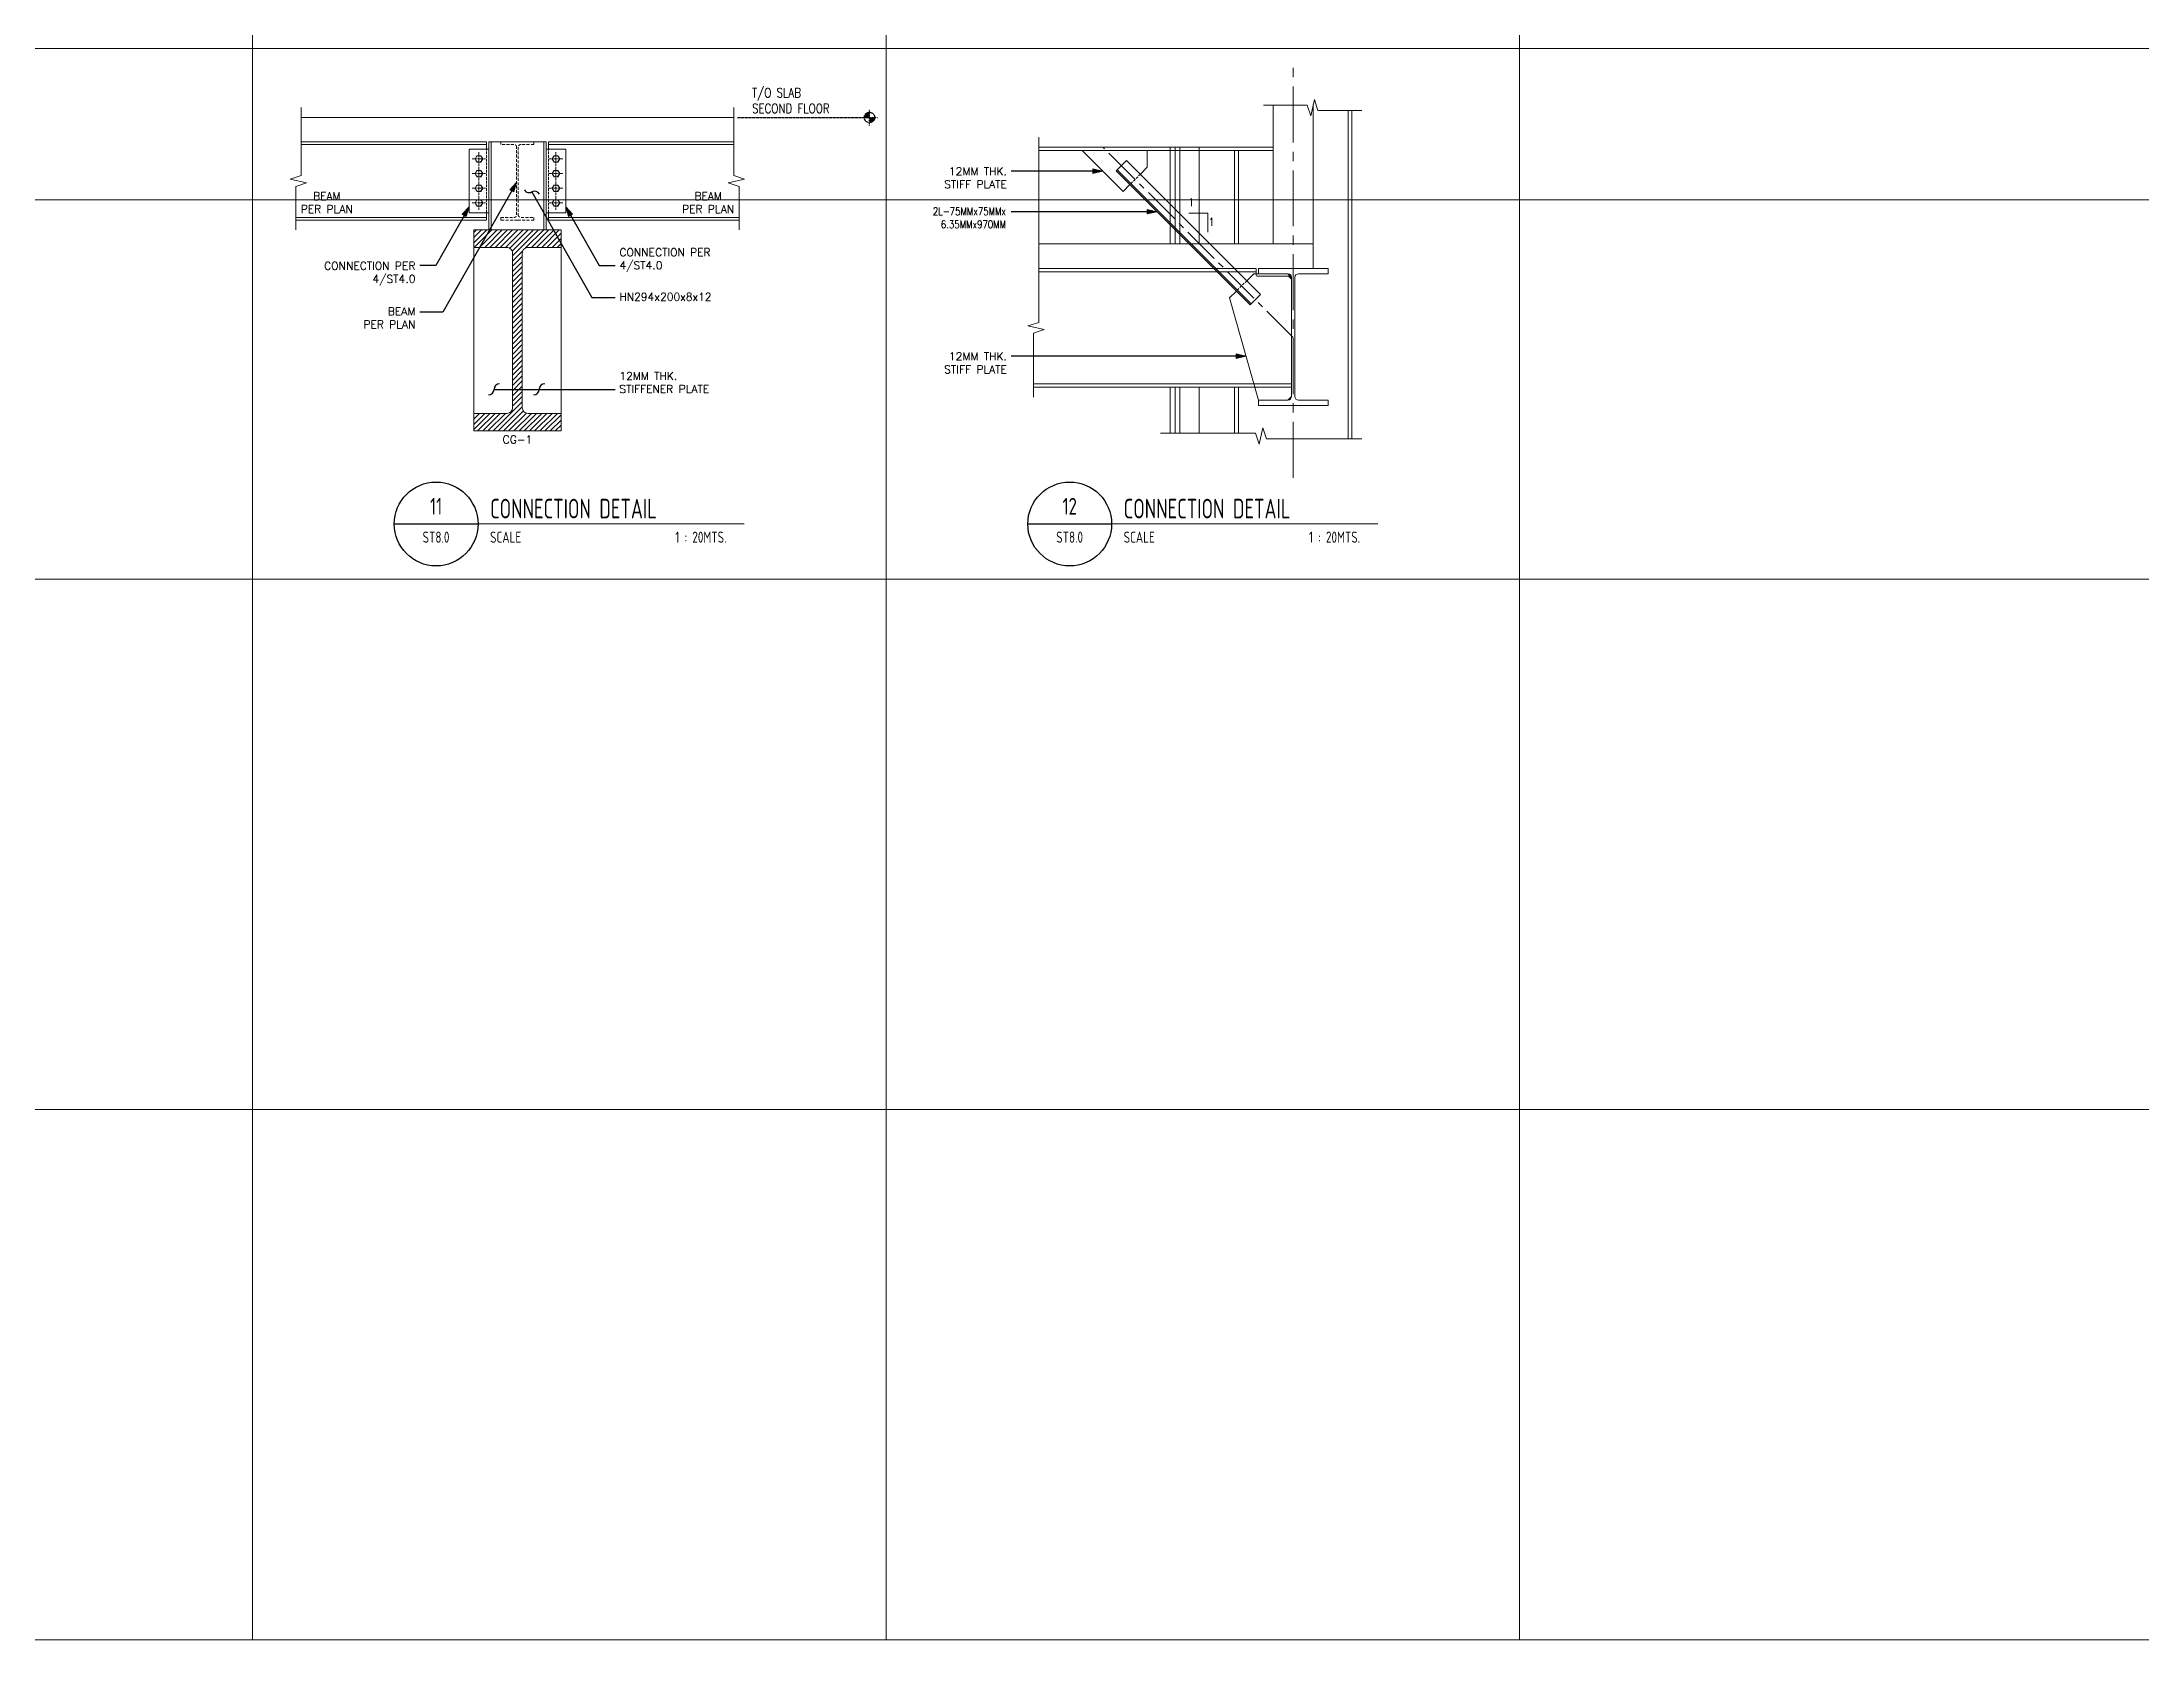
# Model space of a CAD drawing. Header units: millimetres. Extents: x 374056 to 882622, y 26363 to 140094.
# Drawn here: x 411860 to 422599, y 47677 to 55846 of the extents above; entities that cross this region are included whole.
import ezdxf
from ezdxf.enums import TextEntityAlignment as Align

# ---------------------------------------------------------------- set-up
doc = ezdxf.new("R2010")
doc.units = ezdxf.units.MM
doc.header["$MEASUREMENT"] = 0
for name, pattern in [('CENTER', [50.8, 31.75, -6.35, 6.35, -6.35]), ('CENTER2', [28.575, 19.05, -3.175, 3.175, -3.175]), ('HIDDEN', [0.375, 0.25, -0.125]), ('PHANTOM2', [1.25, 0.625, -0.125, 0.125, -0.125, 0.125, -0.125])]:
    doc.linetypes.add(name, pattern=pattern)
doc.layers.get('0').update_dxf_attribs({"lineweight": 9})
for name, color, linetype, lineweight in [('A-ANNO_DIM', 1, 'Continuous', 5), ('CONCRETE SLAB', 1, 'Continuous', 9), ('D', 1, 'Continuous', 9), ('GUSSET PLATE', 3, 'Continuous', 20), ('HATCH @ 1', 8, 'Continuous', 5), ('OUTLINE', 252, 'CENTER2', 9), ('S-ANNO-DIMS', 252, 'Continuous', 5), ('S-Anno-Symb', 143, 'PHANTOM2', 30), ('S-Anno-Text', 52, 'Continuous', 9), ('S-ANNO-WELD', 1, 'Continuous', 9), ('S-BEAM-IDEN', 2, 'Continuous', 9), ('S-BRACE', 2, 'Continuous', 9), ('S-COLS', 2, 'Continuous', 9), ('S-DETL-FAST', 40, 'Continuous', 9), ('S_GRID LINES', 252, 'CENTER', 5), ('S_PLATE', 2, 'Continuous', 15), ('S_SLAB', 253, 'Continuous', 9), ('TEXT1', 3, 'Continuous', 20), ('WALL', 4, 'Continuous', 20)]:
    doc.layers.add(name, color=color, linetype=linetype, lineweight=lineweight)
doc.layers.add('S-DETL-GRID', color=62, linetype='Continuous', lineweight=9, plot=False)
doc.layers.add('TARGET-MAIN', color=1, linetype='Continuous')
doc.styles.add('1', font='romans.shx', dxfattribs={"width": 0.8, "height": 100})
doc.styles.add('ARCHITEXT', font='architxt.shx', dxfattribs={"width": 0.85})
doc.styles.add('ROMANS12', font='ROMANS.shx', dxfattribs={"height": 1.125})
doc.dimstyles.new('ESCA_ARW$7', dxfattribs={"dimtxt": 200, "dimasz": 1, "dimexe": 100, "dimexo": 100, "dimgap": 100, "dimtad": 1, "dimdec": 0, "dimrnd": 1, "dimdsep": 46, "dimtxsty": '1', "dimblk1": 'dim_arw', "dimblk2": 'dim_arw', "dimsah": 1, "dimcen": 50, "dimclrd": 1, "dimclre": 256, "dimclrt": 52, "dimadec": 0, "dimazin": 0, "dimtfac": 1, "dimtofl": 0, "dimtmove": 0, "dimatfit": 3, "dimldrblk": 'dim_arw', "dimfxl": 0, "dimtolj": 1, "dimtzin": 0, "dimarcsym": 0})

# ---------------------------------------------------------------- blocks, each defined once
blk = doc.blocks.new('HBOLTP')
at = {"color": 0, "linetype": 'ByBlock'}
blk.add_lwpolyline([(-0.25, 0.43), (-0.5, 0), (-0.25, -0.43), (0.25, -0.43), (0.5, 0), (0.25, 0.43)], close=True, dxfattribs=at)
blk.add_circle((0, 0), 0.433, dxfattribs=at)
blk = doc.blocks.new('Elev_Pnt')
at = {"layer": 'S-Anno-Symb'}
h = blk.add_hatch(color=1, dxfattribs=at)
h.paths.add_polyline_path([(0, 110, 0.414214), (-110, 0), (0, 0)])
h.paths.add_polyline_path([(110, 0), (0, 0), (0, -110, 0.414214)])
at = {"layer": 'S-Anno-Symb', "color": 1}
for p, q in [((-170, 0), (170, 0)), ((0, -170), (0, 170))]:
    blk.add_line(p, q, dxfattribs=at)
blk.add_circle((0, 0), 110, dxfattribs=at)
blk = doc.blocks.new('dim_arw')
h = blk.add_hatch(color=256)
h.paths.add_polyline_path([(-125.6, 29.45), (0, 0), (-125.6, -29.45, -0.115681), (-132.51, 0, -0.115681)])
h.paths.add_polyline_path([(-249.02, 58.4), (-125.6, 29.45, 0.115681), (-132.51, 0, 0.115681), (-125.6, -29.45), (-249.02, -58.4)])
for p, q in [((0, 0), (-249.02, 58.4)), ((-249.02, 58.4), (-249.02, -58.4)), ((0, 0), (-249.02, -58.4))]:
    blk.add_line(p, q)
blk = doc.blocks.new('TARGET-DWGLABEL')
at = {"layer": 'TARGET-MAIN'}
blk.add_line((-7.5, 0), (7.5, 0), dxfattribs=at)
blk.add_circle((0, 0), 7.5, dxfattribs=at)
at = {"layer": 'TARGET-MAIN', "color": 2, "style": 'ARCHITEXT', "width": 0.85}
blk.add_text('SCALE', height=2, dxfattribs=at).set_placement((9.66, -2.36), align=Align.MIDDLE_LEFT)
at = {"layer": 'TARGET-MAIN', "color": 4, "style": 'ARCHITEXT', "width": 0.85}
blk.add_attdef('DWG_NO.', text='', height=3, dxfattribs=at).set_placement((0, 3.17), align=Align.MIDDLE_CENTER)
at = {"layer": 'TARGET-MAIN', "color": 6, "style": 'ARCHITEXT', "width": 0.85}
blk.add_attdef('DRAWING_TITLE', text='', height=5, dxfattribs=at).set_placement((9.08, 4.41), align=Align.MIDDLE_LEFT)
at = {"layer": 'TARGET-MAIN', "color": 3, "style": 'ARCHITEXT', "width": 0.85}
blk.add_attdef('SHT_NO.', text='', height=2, dxfattribs=at).set_placement((-0.02, -2.36), align=Align.MIDDLE_CENTER)
at = {"layer": 'TARGET-MAIN', "color": 2, "style": 'ARCHITEXT', "width": 0.85}
blk.add_attdef('SCALE', text='', height=2, dxfattribs=at).set_placement((69.6, -2.36), align=Align.MIDDLE_RIGHT)

msp = doc.modelspace()

# ---------------------------------------------------------------- hatches: boundary and pattern name
at = {"layer": 'HATCH @ 1', "linetype": 'Continuous', "ltscale": 20}
h = msp.add_hatch(dxfattribs=at)
h.set_pattern_fill('ANSI31', color=251, scale=150, style=0)
h.set_pattern_definition([(45, (334101.503, 48754.506), (-13.258252, 13.258252), [])])
edge = h.paths.add_edge_path()
edge.add_line((414291.50346, 53857.97142), (414068.30096, 53857.97142))
edge.add_line((414068.30096, 53857.97142), (414068.30096, 53947.88742))
edge.add_line((414068.30096, 53947.88742), (414237.33796, 53947.88742))
edge.add_arc((414237.33796, 53977.03392), 29.1465, 270, 360)
edge.add_line((414266.48446, 53977.03392), (414266.48446, 54766.84692))
edge.add_arc((414237.33796, 54766.84692), 29.1465, 0, 90)
edge.add_line((414237.33796, 54795.99342), (414068.30096, 54795.99342))
edge.add_line((414068.30096, 54795.99342), (414068.30096, 54885.90942))
edge.add_line((414068.30096, 54885.90942), (414514.70596, 54885.90942))
edge.add_line((414514.70596, 54885.90942), (414514.70596, 54795.99342))
edge.add_line((414514.70596, 54795.99342), (414345.66896, 54795.99342))
edge.add_arc((414345.66896, 54766.84692), 29.1465, 90, 180)
edge.add_line((414316.52246, 54766.84692), (414316.52246, 53977.03392))
edge.add_arc((414345.66896, 53977.03392), 29.1465, 180, 270)
edge.add_line((414345.66896, 53947.88742), (414514.70596, 53947.88742))
edge.add_line((414514.70596, 53947.88742), (414514.70596, 53857.97142))
edge.add_line((414514.70596, 53857.97142), (414291.50346, 53857.97142))

# ---------------------------------------------------------------- linework, layer by layer
at = {"ltscale": 0.05}
for p, q in [((417629.21225, 54814.00389, -0.00002), (417629.21225, 55309.13666, -0.00002)), ((417654.21225, 54814.00389, -0.00002), (417654.21225, 55309.13666, -0.00002)), ((417654.21225, 54814.00389, -0.00002), (417654.21225, 55309.13666, -0.00002)), ((417679.21225, 54814.00389, -0.00002), (417679.21225, 55309.13666, -0.00002)), ((417778.50832, 54814.00389, 0.00003), (417778.50832, 55309.13666, 0.00003)), ((417629.21225, 53845.92523, -0.00002), (417629.21225, 54081.43589, -0.00002)), ((417654.21225, 53845.92523, -0.00002), (417654.21225, 54081.43589, -0.00002)), ((417654.21225, 53845.92523, -0.00002), (417654.21225, 54081.43589, -0.00002)), ((417679.21225, 53845.92523, -0.00002), (417679.21225, 54081.43589, -0.00002)), ((417778.50832, 53845.92523, 0.00003), (417778.50832, 54081.43589, 0.00003))]:
    msp.add_line(p, q, dxfattribs=at)
at = {"color": 1, "ltscale": 0.05}
msp.add_xline((717018.16428, 55040.23398, 0), (1, 0), dxfattribs=at)
at = {"color": 1}
for points, elevation in [([(418608.82226, 55496.06362), (418385.30838, 55496.06362), (418366.99633, 55551.65186), (418348.03219, 55468.2695), (418329.72014, 55523.85774), (418106.20626, 55523.85774)], -0.00002), ([(413157.74756, 54885.90942), (413157.74756, 55108.1153), (413213.33579, 55126.42735), (413129.95344, 55145.39149), (413185.54167, 55163.70354), (413185.54167, 55510.90942)], -0.00003), ([(415425.23749, 54885.90942), (415425.23749, 55108.1153), (415369.64926, 55126.42735), (415453.03161, 55145.39149), (415397.44338, 55163.70354), (415397.44338, 55510.90942)], -0.00003), ([(416957.69392, 55359.13666), (416957.69392, 54413.01401), (416902.10569, 54394.70196), (416985.48804, 54375.73782), (416929.89981, 54357.42577), (416929.89981, 54031.43589)], 0), ([(418608.82226, 53818.13111), (418121.81137, 53818.13111), (418103.49932, 53873.71934), (418084.53518, 53790.33699), (418066.22314, 53845.92523), (417579.21225, 53845.92523)], -0.00001)]:
    msp.add_lwpolyline(points, dxfattribs=dict(at, elevation=elevation))
at = {"layer": 'A-ANNO_DIM', "ltscale": 0.05, "elevation": -0.00001}
msp.add_lwpolyline([(417724.54528, 54971.31582), (417821.63105, 54971.31582), (417821.63105, 54874.23006)], dxfattribs=at)
at = {"layer": 'CONCRETE SLAB', "ltscale": 0.05}
for p, q in [((418361.43826, 54814.00389, 0.00002), (416957.69392, 54814.00389, 0.00001)), ((418361.43826, 54689.00389, -0.00001), (418361.43826, 54814.00389, 0.00002))]:
    msp.add_line(p, q, dxfattribs=at)
at = {"layer": 'D', "color": 3, "ltscale": 0.5}
for p, q in [((418538.82226, 53818.13111, -0.00003), (418538.82226, 55496.06362, -0.00003)), ((418558.82226, 53818.13111, -0.00003), (418558.82226, 55496.06362, -0.00003)), ((417958.82226, 54814.00389, -0.00003), (417958.82226, 55291.16402, -0.00003)), ((417978.82226, 54814.00389, -0.00003), (417978.82226, 55291.16402, -0.00003)), ((417958.82226, 53845.92523, -0.00003), (417958.82226, 54081.43589, -0.00003)), ((417978.82226, 53845.92523, -0.00003), (417978.82226, 54081.43589, -0.00003))]:
    msp.add_line(p, q, dxfattribs=at)
at = {"layer": 'GUSSET PLATE'}
for points, elevation in [([(417423.83187, 55117.42033), (417388.47654, 55082.06499), (417179.37751, 55291.16402), (417512.22022, 55291.16402), (417512.22022, 55205.80868), (417476.86488, 55170.45334)], 0.00008), ([(418021.10167, 54626.21655), (418056.45701, 54661.57189), (418231.83476, 54661.57189), (418250.44026, 54642.96639), (418250.44026, 54034.25539), (418231.83476, 54015.64989), (418080.76826, 54015.64989), (417932.71332, 54537.82821), (417968.06866, 54573.18354)], -0.00001)]:
    msp.add_lwpolyline(points, dxfattribs=dict(at, elevation=elevation))
at = {"layer": 'OUTLINE', "linetype": 'HIDDEN', "ltscale": 50}
for p, q in [((414132.53398, 54973.40942, -0.00003), (414132.53398, 55298.40942, -0.00003)), ((414450.44529, 54973.40942, -0.00003), (414450.44529, 55298.40942, -0.00003)), ((417476.86488, 55170.45334, 0.00008), (417423.83187, 55117.42033, 0.00008)), ((418021.10167, 54626.21655, -0.00001), (417968.06866, 54573.18354, -0.00001))]:
    msp.add_line(p, q, dxfattribs=at)
at = {"layer": 'S-ANNO-DIMS', "linetype": 'CENTER2'}
for p, q in [((414060.10505, 55248.40942, -0.00007), (414128.85996, 55248.40942, -0.00007)), ((414094.4825, 55282.78688, -0.00007), (414094.4825, 55214.03196, -0.00007)), ((414094.4825, 55207.78688, -0.00007), (414094.4825, 55139.03196, -0.00007)), ((414522.87423, 55248.40942, -0.00007), (414454.11932, 55248.40942, -0.00007)), ((414488.49677, 55282.78688, -0.00007), (414488.49677, 55214.03196, -0.00007)), ((414488.49677, 55207.78688, -0.00007), (414488.49677, 55139.03196, -0.00007)), ((414060.10505, 55173.40942, -0.00007), (414128.85996, 55173.40942, -0.00007)), ((414060.10505, 55098.40942, -0.00007), (414128.85996, 55098.40942, -0.00007)), ((414094.4825, 55132.78688, -0.00007), (414094.4825, 55064.03196, -0.00007)), ((414522.87423, 55173.40942, -0.00007), (414454.11932, 55173.40942, -0.00007)), ((414522.87423, 55098.40942, -0.00007), (414454.11932, 55098.40942, -0.00007)), ((414488.49677, 55132.78688, -0.00007), (414488.49677, 55064.03196, -0.00007)), ((414060.10505, 55023.40942, -0.00007), (414128.85996, 55023.40942, -0.00007)), ((414094.4825, 55057.78688, -0.00007), (414094.4825, 54989.03196, -0.00007)), ((414522.87423, 55023.40942, -0.00007), (414454.11932, 55023.40942, -0.00007)), ((414488.49677, 55057.78688, -0.00007), (414488.49677, 54989.03196, -0.00007))]:
    msp.add_line(p, q, dxfattribs=at)
at = {"layer": 'S-Anno-Symb', "color": 1, "ltscale": 5}
msp.add_line((415417.44338, 55460.90942, -0.00003), (416092.04804, 55460.90942, -0.00003), dxfattribs=at)
at = {"layer": 'S-Anno-Text', "color": 1}
for p, q in [((413661.39999, 53382.28681, 0), (415451.3761, 53382.28681, 0)), ((416901.39999, 53382.28681, 0), (418691.3761, 53382.28681, 0))]:
    msp.add_line(p, q, dxfattribs=at)
at = {"layer": 'S-BEAM-IDEN', "color": 4, "ltscale": 0.25, "elevation": -0.00005}
msp.add_lwpolyline([(414291.50346, 53857.97142), (414068.30096, 53857.97142), (414068.30096, 53947.88742), (414237.33796, 53947.88742, 0.4142135624), (414266.48446, 53977.03392), (414266.48446, 54766.84692, 0.4142135624), (414237.33796, 54795.99342), (414068.30096, 54795.99342), (414068.30096, 54885.90942), (414514.70596, 54885.90942), (414514.70596, 54795.99342), (414345.66896, 54795.99342, 0.4142135624), (414316.52246, 54766.84692), (414316.52246, 53977.03392, 0.4142135624), (414345.66896, 53947.88742), (414514.70596, 53947.88742), (414514.70596, 53857.97142), (414291.50346, 53857.97142)], format="xyb", dxfattribs=at)
at = {"layer": 'S-BRACE', "ltscale": 0.05}
for p, q in [((414132.53398, 55322.90942, -0.00005), (413185.54167, 55322.90942, -0.00003)), ((414450.44529, 55322.90942, -0.00005), (415397.4376, 55322.90942, -0.00003)), ((416957.69392, 55309.13666, 0.00008), (418156.20626, 55309.13666, 0.00008)), ((416957.69392, 55291.16402, 0.00008), (418156.20626, 55291.16402, 0.00008)), ((414132.53398, 54948.90942, -0.00005), (413157.74756, 54948.90942, -0.00003)), ((414450.44529, 54948.90942, -0.00005), (415425.23172, 54948.90942, -0.00003))]:
    msp.add_line(p, q, dxfattribs=at)
at = {"layer": 'S-BRACE', "color": 8, "ltscale": 0.05}
for p, q in [((418068.76826, 54689.00389, -0.00001), (416957.69392, 54689.00389, -0.00001)), ((418068.76826, 54671.73189, -0.00001), (416957.69392, 54671.73189, -0.00001)), ((418250.44026, 54098.70789, -0.00001), (416929.89981, 54098.70789, -0.00001))]:
    msp.add_line(p, q, dxfattribs=at)
at = {"layer": 'S-BRACE', "ltscale": 0.05, "elevation": -0.00003}
for points in [[(414132.53398, 55298.40942), (414132.53398, 55335.90942), (413185.54167, 55335.90942)], [(414450.44529, 55298.40942), (414450.44529, 55335.90942), (415397.4376, 55335.90942)], [(413157.74756, 54935.90942), (414132.53398, 54935.90942), (414132.53398, 54973.40942)], [(415425.23172, 54935.90942), (414450.44529, 54935.90942), (414450.44529, 54973.40942)]]:
    msp.add_lwpolyline(points, dxfattribs=at)
at = {"layer": 'S-BRACE', "linetype": 'HIDDEN', "ltscale": 60, "elevation": -0.00005}
msp.add_lwpolyline([(414291.45456, 54935.94814), (414206.89144, 54935.94814), (414206.89144, 54948.94814), (414273.06514, 54948.94814, 0.4142135624), (414287.31577, 54963.19877), (414287.31577, 55308.69752, 0.4142135624), (414273.06514, 55322.94814), (414206.89144, 55322.94814), (414206.89144, 55335.94814), (414376.01769, 55335.94814), (414376.01769, 55322.94814), (414309.84399, 55322.94814, 0.4142135624), (414295.59336, 55308.69752), (414295.59336, 54963.19877, 0.4142135624), (414309.84399, 54948.94814), (414376.01769, 54948.94814), (414376.01769, 54935.94814), (414291.45456, 54935.94814)], format="xyb", dxfattribs=at)
at = {"layer": 'S-BRACE', "ltscale": 0.05, "elevation": -0.00007}
for points in [[(414044.4825, 54973.40942), (414144.4825, 54973.40942), (414144.4825, 55298.40942), (414044.4825, 55298.40942)], [(414538.49677, 54973.40942), (414438.49677, 54973.40942), (414438.49677, 55298.40942), (414538.49677, 55298.40942)]]:
    msp.add_lwpolyline(points, close=True, dxfattribs=at)
at = {"layer": 'S-BRACE', "ltscale": 0.5, "elevation": -0.00001}
msp.add_lwpolyline([(417406.15421, 55241.16402), (417353.1212, 55188.13101), (418038.77934, 54502.47287), (418091.81235, 54555.50588)], close=True, dxfattribs=at)
at = {"layer": 'S-BRACE', "ltscale": 0.5, "elevation": 0.00001}
msp.add_lwpolyline([(417357.61132, 55192.62114), (418043.26947, 54506.96299)], dxfattribs=at)
at = {"layer": 'S-BRACE', "color": 8, "ltscale": 0.05, "elevation": -0.00001}
msp.add_lwpolyline([(418068.76826, 54689.00389), (418068.76826, 54657.19189, 0.4142135624), (418076.89626, 54649.06389), (418235.29476, 54649.06389), (418250.44026, 54633.91839), (418250.44026, 54081.43589), (416929.89981, 54081.43589)], format="xyb", dxfattribs=at)
at = {"layer": 'S-COLS', "ltscale": 0.05, "elevation": -0.00001}
msp.add_lwpolyline([(418258.82226, 53988.21789), (418080.76826, 53988.21789), (418080.76826, 54015.64989), (418231.83476, 54015.64989, 0.4142135624), (418250.44026, 54034.25539), (418250.44026, 54642.96639, 0.4142135624), (418231.83476, 54661.57189), (418080.76826, 54661.57189), (418080.76826, 54689.00389), (418436.87626, 54689.00389), (418436.87626, 54661.57189), (418285.80976, 54661.57189, 0.4142135624), (418267.20426, 54642.96639), (418267.20426, 54034.25539, 0.4142135624), (418285.80976, 54015.64989), (418436.87626, 54015.64989), (418436.87626, 53988.21789), (418258.82226, 53988.21789)], format="xyb", dxfattribs=at)
at = {"layer": 'S-DETL-GRID'}
for p, q in [((412936.38805, 61236.7087, 0), (412936.38805, 47676.70872, 0)), ((416176.38805, 61236.7087, 0), (416176.38805, 47676.70872, 0)), ((419416.38805, 61236.7087, 0), (419416.38805, 47676.70872, 0)), ((422656.38805, 55812.70871, 0), (403216.38805, 55812.70871, 0)), ((422656.38805, 53100.70871, 0), (403216.38805, 53100.70871, 0)), ((422656.38805, 50388.70871, 0), (403216.38805, 50388.70871, 0))]:
    msp.add_line(p, q, dxfattribs=at)
at = {"layer": 'S-DETL-GRID', "color": 252, "elevation": 0}
msp.add_lwpolyline([(403216.38805, 61236.7087), (422656.38805, 61236.7087), (422656.38805, 47676.70872), (403216.38805, 47676.70872)], close=True, dxfattribs=at)
at = {"layer": 'S_GRID LINES', "linetype": 'CENTER2', "ltscale": 15}
msp.add_line((418258.82226, 53618.13111, 0), (418258.82226, 55723.85774, 0), dxfattribs=at)
at = {"layer": 'S_GRID LINES', "linetype": 'CENTER2', "ltscale": 10}
msp.add_line((418258.82226, 54335.46296, 0.00001), (417285.14856, 55309.13666, 0.00001), dxfattribs=at)
at = {"layer": 'S_PLATE', "color": 3, "ltscale": 0.05}
for p, q in [((414156.45107, 54885.90942, -0.00004), (414156.4825, 55335.94042, -0.00005)), ((414426.45107, 54885.90942, -0.00004), (414426.4825, 55335.94042, -0.00005))]:
    msp.add_line(p, q, dxfattribs=at)
at = {"layer": 'S_PLATE', "color": 3, "ltscale": 0.05, "elevation": -0.00005}
msp.add_lwpolyline([(414144.4825, 55335.94042), (414438.45107, 55335.94042), (414438.45107, 54885.90942), (414144.4825, 54885.90942)], close=True, dxfattribs=at)
at = {"layer": 'S_PLATE', "elevation": -0.00003}
msp.add_lwpolyline([(414514.70596, 53857.97142), (414068.30096, 53857.97142), (414068.30096, 54885.90942), (414514.70596, 54885.90942), (414514.70596, 53857.97142)], dxfattribs=at)
at = {"layer": 'S_SLAB'}
msp.add_line((413185.54167, 55460.90942, -0.00008), (415397.44338, 55460.90942, -0.00003), dxfattribs=at)
at = {"layer": 'WALL', "ltscale": 0.05}
for p, q in [((418156.20626, 55523.85774, -0.00001), (418156.20626, 54814.00389, -0.00001)), ((418361.43826, 55527.21389, -0.00001), (418361.43826, 54814.00389, -0.00001))]:
    msp.add_line(p, q, dxfattribs=at)

# ---------------------------------------------------------------- block references
at = {"layer": 'S-Anno-Symb', "xscale": 0.2399999999906868, "yscale": 0.2399999999906868, "zscale": 0.2399999999906868}
msp.add_blockref('Elev_Pnt', (416092.04804, 55460.90942, -0.00003), dxfattribs=at)
at = {"layer": 'S-DETL-FAST', "linetype": 'ByBlock', "yscale": 38.97000000008848, "zscale": 38.97000000008848}
for p, xscale in [((414094.4825, 55248.40942, -0.00007), -38.97000000008848), ((414488.49677, 55248.40942, -0.00007), 38.97000000008848), ((414094.4825, 55173.40942, -0.00007), -38.97000000008848), ((414094.4825, 55098.40942, -0.00007), -38.97000000008848), ((414488.49677, 55173.40942, -0.00007), 38.97000000008848), ((414488.49677, 55098.40942, -0.00007), 38.97000000008848), ((414094.4825, 55023.40942, -0.00007), -38.97000000008848), ((414488.49677, 55023.40942, -0.00007), 38.97000000008848)]:
    msp.add_blockref('HBOLTP', p, dxfattribs=dict(at, xscale=xscale))
at = {"layer": 'TARGET-MAIN', "color": 1}
ref = msp.add_blockref('TARGET-DWGLABEL', (413875.68571, 53382.28681, 0), dxfattribs=dict(at, xscale=28.57142857142857, yscale=28.57142857142857, zscale=28.57142857142857))
ref.add_attrib('DWG_NO.', '11', dxfattribs={"color": 5, "height": 85.714286, "style": 'ARCHITEXT', "width": 0.85}).set_placement((413875.68571, 53472.95535, 0), align=Align.MIDDLE_CENTER)
ref.add_attrib('SHT_NO.', 'ST8.0', dxfattribs={"color": 2, "height": 57.142857, "style": 'ARCHITEXT', "width": 0.85}).set_placement((413875.24909, 53314.99443, 0), align=Align.MIDDLE_CENTER)
ref.add_attrib('DRAWING_TITLE', 'CONNECTION DETAIL', dxfattribs={"color": 5, "height": 100, "style": 'ARCHITEXT', "width": 0.8}).set_placement((414151.6579, 53460.85824, 0), align=Align.MIDDLE_LEFT)
ref.add_attrib('SCALE', '1 : 20MTS.', dxfattribs={"color": 2, "height": 57.142857, "style": 'ARCHITEXT', "width": 0.85}).set_placement((415360.39245, 53314.99443, 0), align=Align.MIDDLE_RIGHT)
ref = msp.add_blockref('TARGET-DWGLABEL', (417115.68571, 53382.28681, 0), dxfattribs=dict(at, xscale=28.57142857142857, yscale=28.57142857142857, zscale=28.57142857142857))
ref.add_attrib('DWG_NO.', '12', dxfattribs={"color": 5, "height": 85.714286, "style": 'ARCHITEXT', "width": 0.85}).set_placement((417115.68571, 53472.95535, 0), align=Align.MIDDLE_CENTER)
ref.add_attrib('SHT_NO.', 'ST8.0', dxfattribs={"color": 2, "height": 57.142857, "style": 'ARCHITEXT', "width": 0.85}).set_placement((417115.24909, 53314.99443, 0), align=Align.MIDDLE_CENTER)
ref.add_attrib('DRAWING_TITLE', 'CONNECTION DETAIL', dxfattribs={"color": 5, "height": 100, "style": 'ARCHITEXT', "width": 0.8}).set_placement((417391.6579, 53460.85824, 0), align=Align.MIDDLE_LEFT)
ref.add_attrib('SCALE', '1 : 20MTS.', dxfattribs={"color": 2, "height": 57.142857, "style": 'ARCHITEXT', "width": 0.85}).set_placement((418600.39245, 53314.99443, 0), align=Align.MIDDLE_RIGHT)

# ---------------------------------------------------------------- texts
at = {"layer": 'S-Anno-Text', "char_height": 40, "style": 'ROMANS12'}
for s, insert, width, attachment_point in [('12MM THK.\\PSTIFF PLATE', (416794.74338, 55205.63562, 0.0004), 910.9117956, 3), ('BEAM\\PPER PLAN', (413316.44996, 55078.45203, -0.00005), 766.3394513, 2), ('BEAM\\PPER PLAN', (415266.53509, 55078.45203, -0.00005), 766.3394513, 2), ('\\A1;{\\W0.8;2L-75MMx75MMx\\P6.35MMx970MM}', (416790.27082, 55000.95664, 0.00033), 910.9117956, 3), ('\\A1;{\\W0.8;1}', (417751.13431, 55046.54561, 0.00001), 910.9117956, 3), ('\\A1;{\\W0.8;1}', (417854.65346, 54947.15816, 0.00001), 910.9117956, 3), ('CONNECTION PER\\P4/ST4.0', (414813.2786, 54791.6977, 0.00029), 910.9117956, 1), ('CONNECTION PER\\P4/ST4.0', (413769.72831, 54722.05694, 0.00029), 910.9117956, 3), ('HN294x200x8x12', (414813.2786, 54563.68788, 0.00029), 910.9117956, 1), ('BEAM\\PPER PLAN', (413769.72831, 54489.06913, 0.00029), 910.9117956, 3), ('12MM THK.\\PSTIFF PLATE', (416794.74338, 54258.97039, 0.0004), 910.9117956, 3), ('12MM THK.\\PSTIFFENER PLATE', (414812.54954, 54159.05894, -0.00004), 936.6722408, 1), ('\\A1;CG-1', (414291.37228, 53834.29367, -0.00003), 766.3394513, 2)]:
    msp.add_mtext(s, dxfattribs=dict(at, insert=insert, width=width, attachment_point=attachment_point))
at = {"layer": 'TEXT1', "insert": (415491.32697, 55611.05111, -0.00003), "char_height": 48, "width": 969.3174447, "attachment_point": 1, "style": '1'}
msp.add_mtext('T/O SLAB\\PSECOND FLOOR', dxfattribs=at)

# ---------------------------------------------------------------- leaders
at = {"layer": 'S-ANNO-WELD'}
for points, override in [([(417283.92702, 55186.61451, 0.00008), (416817.18457, 55186.61451, 0.00008)], {"dimscale": 0.2}), ([(414287.31577, 55128.79654, -0.00003), (413910.55984, 54465.64156, -0.00003), (413792.16951, 54465.64156, -0.00003)], {"dimscale": 0.2}), ([(414365.93661, 55079.77125, -0.00003), (414672.44707, 54540.26031, -0.00003), (414790.83741, 54540.26031, -0.00003)], {"dimscale": 0.2, "dimasz": 400, "dimldrblk": 'Integral'}), ([(414044.51014, 55004.0456, -0.00003), (413873.4985, 54703.03582, -0.00003), (413792.16951, 54703.03582, -0.00003)], {"dimscale": 0.2}), ([(414538.49677, 55004.0456, -0.00003), (414709.50841, 54703.03582, -0.00003), (414790.83741, 54703.03582, -0.00003)], {"dimscale": 0.2}), ([(417562.35163, 54978.90057, 0.00008), (416817.18457, 54978.90057, 0.00008)], {"dimscale": 0.2}), ([(418017.17192, 54239.94928, 0.00008), (416817.18457, 54239.94928, 0.00008)], {"dimscale": 0.2}), ([(414171.87767, 54070.32234, -0.00003), (414790.83741, 54070.32234, -0.00003)], {"dimscale": 0.2, "dimasz": 400, "dimldrblk": 'Integral'}), ([(414402.65418, 54070.32234, -0.00003), (414790.83741, 54070.32234, -0.00003)], {"dimscale": 0.2, "dimasz": 400, "dimldrblk": 'Integral'})]:
    msp.add_leader(points, dimstyle='ESCA_ARW$7', override=override, dxfattribs=at)

doc.saveas('drawing.dxf')
